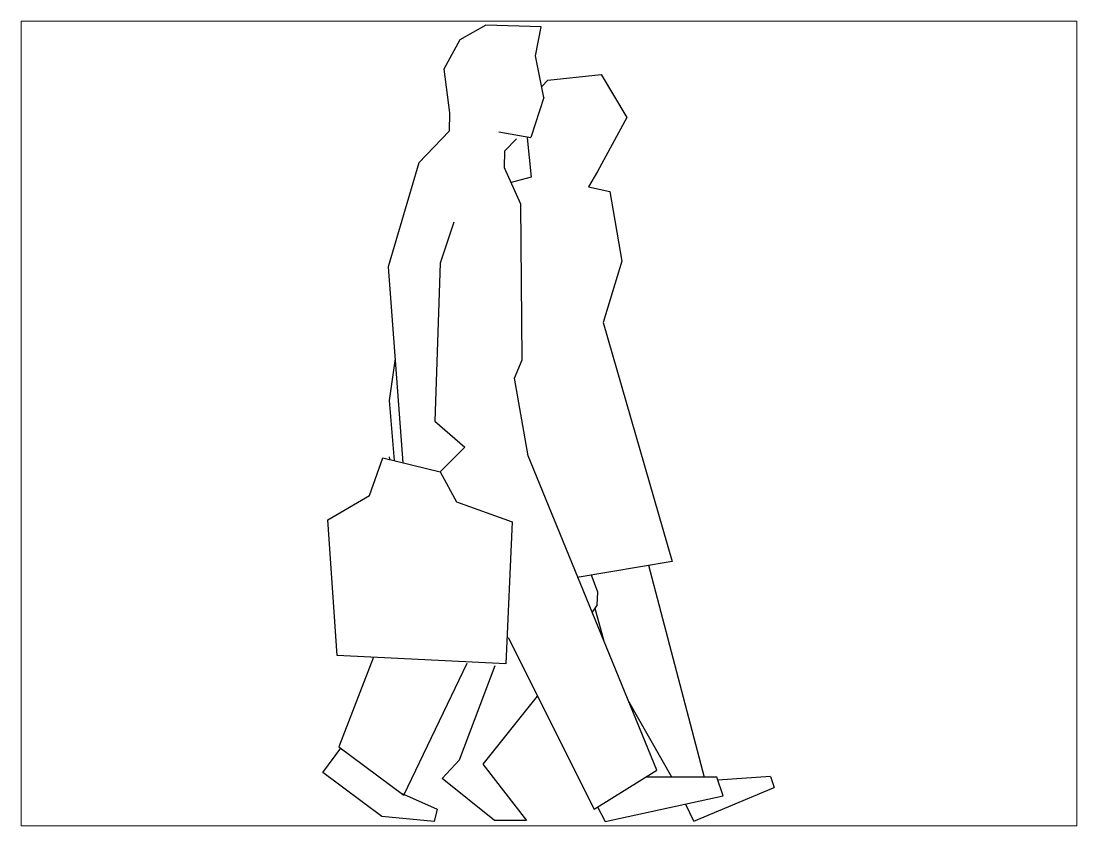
# Paper-space layout 'Layout1' of a CAD drawing. Header units: millimetres. Extents: x 1.05 to 9.45, y 0.8 to 7.2.
# The model-space entities are those that its viewports show. They can reach past a viewport. Long polylines and large blocks are cut down to what shows.
import ezdxf

# ---------------------------------------------------------------- set-up
doc = ezdxf.new("R2010")
doc.units = ezdxf.units.MM
doc.header["$MEASUREMENT"] = 0

# ---------------------------------------------------------------- blocks, each defined once
blk = doc.blocks.new('M_SITE2D_ELEV_PEOPLE_Couple Walking 1')
at = {"color": 0, "linetype": 'ByBlock'}
for p, q in [((-122.394157, 1833.059607), (-181.801162, 1799.251161)), ((5.40429, 1828.74173), (-122.394157, 1833.059607)), ((-7.550203, 1762.052148), (5.40429, 1828.74173)), ((-181.801162, 1799.251161), (-218.894922, 1731.798389)), ((11.114231, 1666.435975), (-7.550203, 1762.052148)), ((-218.894922, 1731.798389), (-205.53927, 1631.112867)), ((7.172619, 1691.523159), (20.269654, 1706.220899)), ((20.269654, 1706.220899), (143.754194, 1719.366195)), ((143.754194, 1719.366195), (202.7669, 1620.538878)), ((11.114231, 1666.435975), (-18.876091, 1574.208616)), ((-205.53927, 1631.112867), (-206.631096, 1588.952881)), ((202.7669, 1620.538878), (134.922075, 1495.731086)), ((-206.631096, 1588.952881), (-276.54673, 1516.268913)), ((-92.109258, 1587.372302), (-18.876091, 1574.208616)), ((-78.247546, 1543.352833), (-51.499343, 1571.116114)), ((-27.133394, 1573.148138), (-17.808582, 1483.343183)), ((-79.250846, 1504.611224), (-78.247546, 1543.352833)), ((-276.54673, 1516.268913), (-346.646629, 1276.330029)), ((-41.180797, 1421.012404), (-79.250846, 1504.611224)), ((-17.808582, 1483.343183), (-63.965152, 1471.045048)), ((134.922075, 1495.731086), (114.626661, 1460.529685)), ((114.626661, 1460.529685), (162.997675, 1449.77515)), ((162.997675, 1449.77515), (191.160952, 1289.794616)), ((-38.592316, 1062.378887), (-41.180797, 1421.012404)), ((-195.566073, 1379.237494), (-227.433653, 1284.671921)), ((191.160952, 1289.794616), (148.350923, 1148.375367)), ((-346.646629, 1276.330029), (-312.929181, 825.890134)), ((-227.433653, 1284.671921), (-239.875683, 921.642984)), ((148.350923, 1148.375367), (307.165601, 598.820092)), ((-330.896833, 1065.924536), (-344.422452, 969.116968)), ((-56.016388, 1020.64186), (-38.592316, 1062.378887)), ((-24.926547, 841.581815), (-56.016388, 1020.64186)), ((-344.422452, 969.116968), (-333.258716, 830.917754)), ((-239.875683, 921.642984), (-170.364186, 861.311369)), ((-170.364186, 861.311369), (-226.942991, 804.625215)), ((-390.260965, 750.323233), (-359.122491, 837.314025)), ((-359.122491, 837.314025), (-226.942991, 804.625215)), ((-344.883705, 839.172231), (-344.180047, 833.618667)), ((271.823155, 118.45907), (-24.926547, 841.581815)), ((-226.942991, 804.625215), (-189.582254, 735.624354)), ((-485.961198, 694.650214), (-390.260965, 750.323233)), ((-189.582254, 735.624354), (-61.155565, 690.110201)), ((-464.780822, 382.440673), (-485.961198, 694.650214)), ((-61.155565, 690.110201), (-76.091363, 362.872842)), ((307.165601, 598.820092), (88.477448, 561.326808)), ((252.148324, 590.334448), (380.261604, 102.410218)), ((135.447229, 527.90849), (120.950657, 566.894221)), ((134.327813, 498.898416), (135.447229, 527.90849)), ((134.327813, 498.898416), (122.603794, 482.078353)), ((128.817595, 490.993088), (148.926202, 417.935636)), ((-70.530447, 423.607503), (127.3137, 28.813758)), ((-76.091363, 362.872842), (-464.780822, 382.440673)), ((-381.056065, 378.22571), (-460.734623, 171.774657)), ((-310.820934, 60.711323), (-165.261002, 364.624366)), ((-182.885643, 141.896324), (-100.450978, 359.008358)), ((-3.870789, 288.79612), (-129.043758, 132.168328)), ((306.0128, 102.410218), (207.548952, 275.083113)), ((-460.734623, 171.774657), (-310.820934, 60.711323)), ((-497.070334, 112.765227), (-456.368005, 168.539654)), ((-222.291087, 98.829099), (-182.885643, 141.896324)), ((-129.043758, 132.168328), (-28.395846, 2.51577)), ((-361.577498, 11.668474), (-497.070334, 112.765227)), ((-102.401663, 2.51577), (-222.291087, 98.829099)), ((127.3137, 28.813758), (271.823155, 118.45907)), ((409.582812, 102.410218), (245.952189, 102.410218)), ((424.045189, 59.000333), (409.582812, 102.410218)), ((533.547738, 103.565233), (411.936401, 95.345747)), ((533.547738, 103.565233), (542.00924, 78.657758)), ((356.437457, 0.677485), (542.00924, 78.657758)), ((-318.348104, 66.287816), (-234.212865, 28.305846)), ((152.628188, 0), (424.045189, 59.000333)), ((-234.212865, 28.305846), (-240.814308, 0.152719)), ((135.351757, 33.800104), (152.628188, 0)), ((356.437457, 0.677485), (338.580621, 39.267397)), ((-240.814308, 0.152719), (-361.577498, 11.668474)), ((-28.395846, 2.51577), (-102.401663, 2.51577))]:
    blk.add_line(p, q, dxfattribs=at)

msp = doc.modelspace()

# ---------------------------------------------------------------- block references
at = {"color": 0, "linetype": 'ByBlock'}
msp.add_blockref('M_SITE2D_ELEV_PEOPLE_Couple Walking 1', (13500, 9500), dxfattribs=at)

psp = doc.layouts.get("Layout1")

# ---------------------------------------------------------------- viewports
at = {"layer": '0'}
psp.add_viewport(center=(5.25, 4), size=(8.4, 6.4), view_center_point=(13523.3094, 10416.0536), view_height=1852.082059, dxfattribs=at)

doc.saveas('drawing.dxf')
